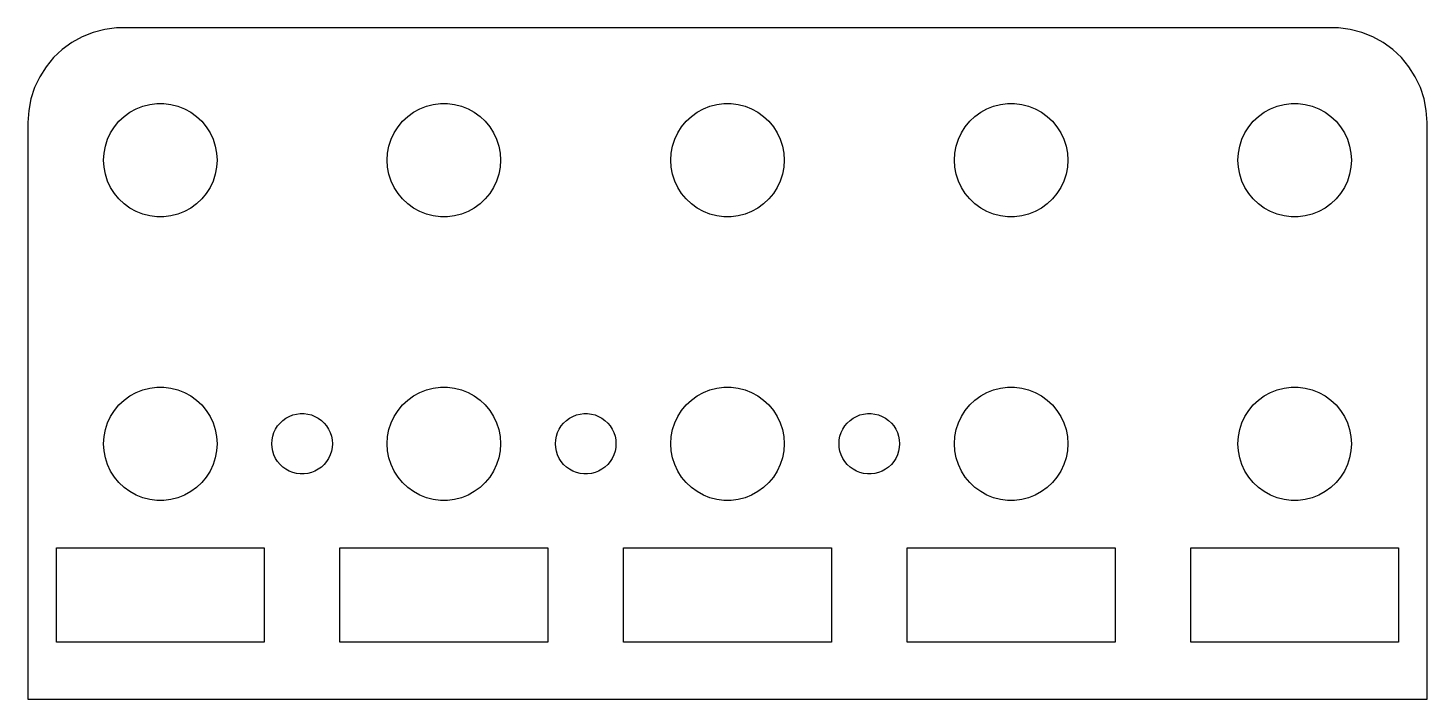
# Model space of a CAD drawing. Header units: metres. Extents: x -18.5 to 18.5, y 0 to 42.2.
# Drawn here: x -18.5 to 18.5, y 0 to 17.75 of the extents above; entities that cross this region are included whole.
import ezdxf

# ---------------------------------------------------------------- set-up
doc = ezdxf.new("R2010")
doc.units = ezdxf.units.M

msp = doc.modelspace()

# ---------------------------------------------------------------- linework, layer by layer
for p, q in [((-17.0644, 17.5121), (-17.3396, 17.3608)), ((-16.7725, 17.6276), (-17.0644, 17.5121)), ((-16.4684, 17.7057), (-16.7725, 17.6276)), ((-16.157, 17.7451), (-16.4684, 17.7057)), ((16.157, 17.7451), (-16.157, 17.7451)), ((16.4684, 17.7057), (16.157, 17.7451)), ((16.7725, 17.6276), (16.4684, 17.7057)), ((17.0644, 17.5121), (16.7725, 17.6276)), ((17.3396, 17.3608), (17.0644, 17.5121)), ((-17.5936, 17.1763), (-17.8224, 16.9614)), ((-17.3396, 17.3608), (-17.5936, 17.1763)), ((17.5936, 17.1763), (17.3396, 17.3608)), ((17.8224, 16.9614), (17.5936, 17.1763)), ((-18.0225, 16.7195), (-18.1908, 16.4544)), ((-17.8224, 16.9614), (-18.0225, 16.7195)), ((18.0225, 16.7195), (17.8224, 16.9614)), ((18.1908, 16.4544), (18.0225, 16.7195)), ((-18.1908, 16.4544), (-18.3244, 16.1703)), ((18.3244, 16.1703), (18.1908, 16.4544)), ((-18.3244, 16.1703), (-18.4214, 15.8717)), ((18.4214, 15.8717), (18.3244, 16.1703)), ((-18.4803, 15.5633), (-18.5, 15.25)), ((-18.4214, 15.8717), (-18.4803, 15.5633)), ((-15.8037, 15.5165), (-15.6387, 15.6072)), ((-15.6387, 15.6072), (-15.4635, 15.6766)), ((-15.4635, 15.6766), (-15.2811, 15.7234)), ((-15.2811, 15.7234), (-15.0942, 15.747)), ((-15.0942, 15.747), (-14.9058, 15.747)), ((-14.9058, 15.747), (-14.7189, 15.7234)), ((-14.7189, 15.7234), (-14.5365, 15.6766)), ((-14.5365, 15.6766), (-14.3613, 15.6072)), ((-14.3613, 15.6072), (-14.1963, 15.5165)), ((-8.30373, 15.5165), (-8.13866, 15.6072)), ((-8.13866, 15.6072), (-7.96352, 15.6766)), ((-7.96352, 15.6766), (-7.78107, 15.7234)), ((-7.78107, 15.7234), (-7.59418, 15.747)), ((-7.59418, 15.747), (-7.40581, 15.747)), ((-7.40581, 15.747), (-7.21892, 15.7234)), ((-7.21892, 15.7234), (-7.03647, 15.6766)), ((-7.03647, 15.6766), (-6.86133, 15.6072)), ((-6.86133, 15.6072), (-6.69626, 15.5165)), ((-0.803726, 15.5165), (-0.638657, 15.6072)), ((-0.638657, 15.6072), (-0.463516, 15.6766)), ((-0.463516, 15.6766), (-0.281067, 15.7234)), ((-0.281067, 15.7234), (-0.094177, 15.747)), ((-0.094177, 15.747), (0.094177, 15.747)), ((0.094177, 15.747), (0.281067, 15.7234)), ((0.281067, 15.7234), (0.463516, 15.6766)), ((0.463516, 15.6766), (0.638657, 15.6072)), ((0.638657, 15.6072), (0.803726, 15.5165)), ((6.69626, 15.5165), (6.86133, 15.6072)), ((6.86133, 15.6072), (7.03647, 15.6766)), ((7.03647, 15.6766), (7.21892, 15.7234)), ((7.21892, 15.7234), (7.40581, 15.747)), ((7.40581, 15.747), (7.59418, 15.747)), ((7.59418, 15.747), (7.78107, 15.7234)), ((7.78107, 15.7234), (7.96352, 15.6766)), ((7.96352, 15.6766), (8.13866, 15.6072)), ((8.13866, 15.6072), (8.30373, 15.5165)), ((14.1963, 15.5165), (14.3613, 15.6072)), ((14.3613, 15.6072), (14.5365, 15.6766)), ((14.5365, 15.6766), (14.7189, 15.7234)), ((14.7189, 15.7234), (14.9058, 15.747)), ((14.9058, 15.747), (15.0942, 15.747)), ((15.0942, 15.747), (15.2811, 15.7234)), ((15.2811, 15.7234), (15.4635, 15.6766)), ((15.4635, 15.6766), (15.6387, 15.6072)), ((15.6387, 15.6072), (15.8037, 15.5165)), ((18.4803, 15.5633), (18.4214, 15.8717)), ((18.5, 15.25), (18.4803, 15.5633)), ((-18.5, 15.25), (-18.5, 0)), ((-16.2135, 15.1317), (-16.0934, 15.2768)), ((-16.0934, 15.2768), (-15.9561, 15.4058)), ((-15.9561, 15.4058), (-15.8037, 15.5165)), ((-14.1963, 15.5165), (-14.0439, 15.4058)), ((-14.0439, 15.4058), (-13.9065, 15.2768)), ((-13.9065, 15.2768), (-13.7865, 15.1317)), ((-8.71352, 15.1317), (-8.59344, 15.2768)), ((-8.59344, 15.2768), (-8.45613, 15.4058)), ((-8.45613, 15.4058), (-8.30373, 15.5165)), ((-6.69626, 15.5165), (-6.54385, 15.4058)), ((-6.54385, 15.4058), (-6.40654, 15.2768)), ((-6.40654, 15.2768), (-6.28647, 15.1317)), ((-1.21352, 15.1317), (-1.09344, 15.2768)), ((-1.09344, 15.2768), (-0.956131, 15.4058)), ((-0.956131, 15.4058), (-0.803726, 15.5165)), ((0.803726, 15.5165), (0.956131, 15.4058)), ((0.956131, 15.4058), (1.09344, 15.2768)), ((1.09344, 15.2768), (1.21352, 15.1317)), ((6.28647, 15.1317), (6.40654, 15.2768)), ((6.40654, 15.2768), (6.54385, 15.4058)), ((6.54385, 15.4058), (6.69626, 15.5165)), ((8.30373, 15.5165), (8.45613, 15.4058)), ((8.45613, 15.4058), (8.59344, 15.2768)), ((8.59344, 15.2768), (8.71352, 15.1317)), ((13.7865, 15.1317), (13.9065, 15.2768)), ((13.9065, 15.2768), (14.0439, 15.4058)), ((14.0439, 15.4058), (14.1963, 15.5165)), ((15.8037, 15.5165), (15.9561, 15.4058)), ((15.9561, 15.4058), (16.0934, 15.2768)), ((16.0934, 15.2768), (16.2135, 15.1317)), ((18.5, 0), (18.5, 15.25)), ((-16.4529, 14.623), (-16.3947, 14.8022)), ((-16.3947, 14.8022), (-16.3145, 14.9726)), ((-16.3145, 14.9726), (-16.2135, 15.1317)), ((-13.7865, 15.1317), (-13.6855, 14.9726)), ((-13.6855, 14.9726), (-13.6053, 14.8022)), ((-13.6053, 14.8022), (-13.5471, 14.623)), ((-8.95287, 14.623), (-8.89465, 14.8022)), ((-8.89465, 14.8022), (-8.81445, 14.9726)), ((-8.81445, 14.9726), (-8.71352, 15.1317)), ((-6.28647, 15.1317), (-6.18553, 14.9726)), ((-6.18553, 14.9726), (-6.10533, 14.8022)), ((-6.10533, 14.8022), (-6.04712, 14.623)), ((-1.45287, 14.623), (-1.39465, 14.8022)), ((-1.39465, 14.8022), (-1.31445, 14.9726)), ((-1.31445, 14.9726), (-1.21352, 15.1317)), ((1.21352, 15.1317), (1.31445, 14.9726)), ((1.31445, 14.9726), (1.39465, 14.8022)), ((1.39465, 14.8022), (1.45287, 14.623)), ((6.04712, 14.623), (6.10533, 14.8022)), ((6.10533, 14.8022), (6.18553, 14.9726)), ((6.18553, 14.9726), (6.28647, 15.1317)), ((8.71352, 15.1317), (8.81445, 14.9726)), ((8.81445, 14.9726), (8.89465, 14.8022)), ((8.89465, 14.8022), (8.95287, 14.623)), ((13.5471, 14.623), (13.6053, 14.8022)), ((13.6053, 14.8022), (13.6855, 14.9726)), ((13.6855, 14.9726), (13.7865, 15.1317)), ((16.2135, 15.1317), (16.3145, 14.9726)), ((16.3145, 14.9726), (16.3947, 14.8022)), ((16.3947, 14.8022), (16.4529, 14.623)), ((-16.5, 14.25), (-16.4882, 14.438)), ((-16.4882, 14.438), (-16.4529, 14.623)), ((-13.5471, 14.623), (-13.5118, 14.438)), ((-13.5118, 14.438), (-13.5, 14.25)), ((-9, 14.25), (-8.98816, 14.438)), ((-8.98816, 14.438), (-8.95287, 14.623)), ((-6.04712, 14.623), (-6.01183, 14.438)), ((-6.01183, 14.438), (-6, 14.25)), ((-1.5, 14.25), (-1.48816, 14.438)), ((-1.48816, 14.438), (-1.45287, 14.623)), ((1.45287, 14.623), (1.48816, 14.438)), ((1.48816, 14.438), (1.5, 14.25)), ((6, 14.25), (6.01183, 14.438)), ((6.01183, 14.438), (6.04712, 14.623)), ((8.95287, 14.623), (8.98816, 14.438)), ((8.98816, 14.438), (9, 14.25)), ((13.5, 14.25), (13.5118, 14.438)), ((13.5118, 14.438), (13.5471, 14.623)), ((16.4529, 14.623), (16.4882, 14.438)), ((16.4882, 14.438), (16.5, 14.25)), ((-16.4882, 14.062), (-16.5, 14.25)), ((-16.4529, 13.877), (-16.4882, 14.062)), ((-13.5118, 14.062), (-13.5471, 13.877)), ((-13.5, 14.25), (-13.5118, 14.062)), ((-8.98816, 14.062), (-9, 14.25)), ((-8.95287, 13.877), (-8.98816, 14.062)), ((-6.01183, 14.062), (-6.04712, 13.877)), ((-6, 14.25), (-6.01183, 14.062)), ((-1.48816, 14.062), (-1.5, 14.25)), ((-1.45287, 13.877), (-1.48816, 14.062)), ((1.48816, 14.062), (1.45287, 13.877)), ((1.5, 14.25), (1.48816, 14.062)), ((6.01183, 14.062), (6, 14.25)), ((6.04712, 13.877), (6.01183, 14.062)), ((8.98816, 14.062), (8.95287, 13.877)), ((9, 14.25), (8.98816, 14.062)), ((13.5118, 14.062), (13.5, 14.25)), ((13.5471, 13.877), (13.5118, 14.062)), ((16.4882, 14.062), (16.4529, 13.877)), ((16.5, 14.25), (16.4882, 14.062)), ((-16.3947, 13.6978), (-16.4529, 13.877)), ((-16.3145, 13.5274), (-16.3947, 13.6978)), ((-13.6053, 13.6978), (-13.6855, 13.5274)), ((-13.5471, 13.877), (-13.6053, 13.6978)), ((-8.89465, 13.6978), (-8.95287, 13.877)), ((-8.81445, 13.5274), (-8.89465, 13.6978)), ((-6.10533, 13.6978), (-6.18553, 13.5274)), ((-6.04712, 13.877), (-6.10533, 13.6978)), ((-1.39465, 13.6978), (-1.45287, 13.877)), ((-1.31445, 13.5274), (-1.39465, 13.6978)), ((1.39465, 13.6978), (1.31445, 13.5274)), ((1.45287, 13.877), (1.39465, 13.6978)), ((6.10533, 13.6978), (6.04712, 13.877)), ((6.18553, 13.5274), (6.10533, 13.6978)), ((8.89465, 13.6978), (8.81445, 13.5274)), ((8.95287, 13.877), (8.89465, 13.6978)), ((13.6053, 13.6978), (13.5471, 13.877)), ((13.6855, 13.5274), (13.6053, 13.6978)), ((16.3947, 13.6978), (16.3145, 13.5274)), ((16.4529, 13.877), (16.3947, 13.6978)), ((-16.2135, 13.3683), (-16.3145, 13.5274)), ((-16.0934, 13.2232), (-16.2135, 13.3683)), ((-13.7865, 13.3683), (-13.9065, 13.2232)), ((-13.6855, 13.5274), (-13.7865, 13.3683)), ((-8.71352, 13.3683), (-8.81445, 13.5274)), ((-8.59344, 13.2232), (-8.71352, 13.3683)), ((-6.28647, 13.3683), (-6.40654, 13.2232)), ((-6.18553, 13.5274), (-6.28647, 13.3683)), ((-1.21352, 13.3683), (-1.31445, 13.5274)), ((-1.09344, 13.2232), (-1.21352, 13.3683)), ((1.21352, 13.3683), (1.09344, 13.2232)), ((1.31445, 13.5274), (1.21352, 13.3683)), ((6.28647, 13.3683), (6.18553, 13.5274)), ((6.40654, 13.2232), (6.28647, 13.3683)), ((8.71352, 13.3683), (8.59344, 13.2232)), ((8.81445, 13.5274), (8.71352, 13.3683)), ((13.7865, 13.3683), (13.6855, 13.5274)), ((13.9065, 13.2232), (13.7865, 13.3683)), ((16.2135, 13.3683), (16.0934, 13.2232)), ((16.3145, 13.5274), (16.2135, 13.3683)), ((-15.9561, 13.0942), (-16.0934, 13.2232)), ((-15.8037, 12.9835), (-15.9561, 13.0942)), ((-15.6387, 12.8927), (-15.8037, 12.9835)), ((-14.1963, 12.9835), (-14.3613, 12.8927)), ((-14.0439, 13.0942), (-14.1963, 12.9835)), ((-13.9065, 13.2232), (-14.0439, 13.0942)), ((-8.45613, 13.0942), (-8.59344, 13.2232)), ((-8.30373, 12.9835), (-8.45613, 13.0942)), ((-8.13866, 12.8927), (-8.30373, 12.9835)), ((-6.69626, 12.9835), (-6.86133, 12.8927)), ((-6.54385, 13.0942), (-6.69626, 12.9835)), ((-6.40654, 13.2232), (-6.54385, 13.0942)), ((-0.956131, 13.0942), (-1.09344, 13.2232)), ((-0.803726, 12.9835), (-0.956131, 13.0942)), ((-0.638657, 12.8927), (-0.803726, 12.9835)), ((0.803726, 12.9835), (0.638657, 12.8927)), ((0.956131, 13.0942), (0.803726, 12.9835)), ((1.09344, 13.2232), (0.956131, 13.0942)), ((6.54385, 13.0942), (6.40654, 13.2232)), ((6.69626, 12.9835), (6.54385, 13.0942)), ((6.86133, 12.8927), (6.69626, 12.9835)), ((8.30373, 12.9835), (8.13866, 12.8927)), ((8.45613, 13.0942), (8.30373, 12.9835)), ((8.59344, 13.2232), (8.45613, 13.0942)), ((14.0439, 13.0942), (13.9065, 13.2232)), ((14.1963, 12.9835), (14.0439, 13.0942)), ((14.3613, 12.8927), (14.1963, 12.9835)), ((15.8037, 12.9835), (15.6387, 12.8927)), ((15.9561, 13.0942), (15.8037, 12.9835)), ((16.0934, 13.2232), (15.9561, 13.0942)), ((-15.4635, 12.8234), (-15.6387, 12.8927)), ((-15.2811, 12.7766), (-15.4635, 12.8234)), ((-15.0942, 12.7529), (-15.2811, 12.7766)), ((-14.9058, 12.7529), (-15.0942, 12.7529)), ((-14.7189, 12.7766), (-14.9058, 12.7529)), ((-14.5365, 12.8234), (-14.7189, 12.7766)), ((-14.3613, 12.8927), (-14.5365, 12.8234)), ((-7.96352, 12.8234), (-8.13866, 12.8927)), ((-7.78107, 12.7766), (-7.96352, 12.8234)), ((-7.59418, 12.7529), (-7.78107, 12.7766)), ((-7.40581, 12.7529), (-7.59418, 12.7529)), ((-7.21892, 12.7766), (-7.40581, 12.7529)), ((-7.03647, 12.8234), (-7.21892, 12.7766)), ((-6.86133, 12.8927), (-7.03647, 12.8234)), ((-0.463516, 12.8234), (-0.638657, 12.8927)), ((-0.281067, 12.7766), (-0.463516, 12.8234)), ((-0.094177, 12.7529), (-0.281067, 12.7766)), ((0.094177, 12.7529), (-0.094177, 12.7529)), ((0.281067, 12.7766), (0.094177, 12.7529)), ((0.463516, 12.8234), (0.281067, 12.7766)), ((0.638657, 12.8927), (0.463516, 12.8234)), ((7.03647, 12.8234), (6.86133, 12.8927)), ((7.21892, 12.7766), (7.03647, 12.8234)), ((7.40581, 12.7529), (7.21892, 12.7766)), ((7.59418, 12.7529), (7.40581, 12.7529)), ((7.78107, 12.7766), (7.59418, 12.7529)), ((7.96352, 12.8234), (7.78107, 12.7766)), ((8.13866, 12.8927), (7.96352, 12.8234)), ((14.5365, 12.8234), (14.3613, 12.8927)), ((14.7189, 12.7766), (14.5365, 12.8234)), ((14.9058, 12.7529), (14.7189, 12.7766)), ((15.0942, 12.7529), (14.9058, 12.7529)), ((15.2811, 12.7766), (15.0942, 12.7529)), ((15.4635, 12.8234), (15.2811, 12.7766)), ((15.6387, 12.8927), (15.4635, 12.8234)), ((-15.6387, 8.10724), (-15.4635, 8.17657)), ((-15.4635, 8.17657), (-15.2811, 8.22342)), ((-15.2811, 8.22342), (-15.0942, 8.24704)), ((-15.0942, 8.24704), (-14.9058, 8.24704)), ((-14.9058, 8.24704), (-14.7189, 8.22342)), ((-14.7189, 8.22342), (-14.5365, 8.17657)), ((-14.5365, 8.17657), (-14.3613, 8.10724)), ((-8.13866, 8.10724), (-7.96352, 8.17657)), ((-7.96352, 8.17657), (-7.78107, 8.22342)), ((-7.78107, 8.22342), (-7.59418, 8.24704)), ((-7.59418, 8.24704), (-7.40581, 8.24704)), ((-7.40581, 8.24704), (-7.21892, 8.22342)), ((-7.21892, 8.22342), (-7.03647, 8.17657)), ((-7.03647, 8.17657), (-6.86133, 8.10724)), ((-0.638657, 8.10724), (-0.463516, 8.17657)), ((-0.463516, 8.17657), (-0.281067, 8.22342)), ((-0.281067, 8.22342), (-0.094177, 8.24704)), ((-0.094177, 8.24704), (0.094177, 8.24704)), ((0.094177, 8.24704), (0.281067, 8.22342)), ((0.281067, 8.22342), (0.463516, 8.17657)), ((0.463516, 8.17657), (0.638657, 8.10724)), ((6.86133, 8.10724), (7.03647, 8.17657)), ((7.03647, 8.17657), (7.21892, 8.22342)), ((7.21892, 8.22342), (7.40581, 8.24704)), ((7.40581, 8.24704), (7.59418, 8.24704)), ((7.59418, 8.24704), (7.78107, 8.22342)), ((7.78107, 8.22342), (7.96352, 8.17657)), ((7.96352, 8.17657), (8.13866, 8.10724)), ((14.3613, 8.10724), (14.5365, 8.17657)), ((14.5365, 8.17657), (14.7189, 8.22342)), ((14.7189, 8.22342), (14.9058, 8.24704)), ((14.9058, 8.24704), (15.0942, 8.24704)), ((15.0942, 8.24704), (15.2811, 8.22342)), ((15.2811, 8.22342), (15.4635, 8.17657)), ((15.4635, 8.17657), (15.6387, 8.10724)), ((-16.2135, 7.63167), (-16.0934, 7.77681)), ((-16.0934, 7.77681), (-15.9561, 7.90576)), ((-15.9561, 7.90576), (-15.8037, 8.01648)), ((-15.8037, 8.01648), (-15.6387, 8.10724)), ((-14.3613, 8.10724), (-14.1963, 8.01648)), ((-14.1963, 8.01648), (-14.0439, 7.90576)), ((-14.0439, 7.90576), (-13.9065, 7.77681)), ((-13.9065, 7.77681), (-13.7865, 7.63167)), ((-8.71352, 7.63167), (-8.59344, 7.77681)), ((-8.59344, 7.77681), (-8.45613, 7.90576)), ((-8.45613, 7.90576), (-8.30373, 8.01648)), ((-8.30373, 8.01648), (-8.13866, 8.10724)), ((-6.86133, 8.10724), (-6.69626, 8.01648)), ((-6.69626, 8.01648), (-6.54385, 7.90576)), ((-6.54385, 7.90576), (-6.40654, 7.77681)), ((-6.40654, 7.77681), (-6.28647, 7.63167)), ((-1.21352, 7.63167), (-1.09344, 7.77681)), ((-1.09344, 7.77681), (-0.956131, 7.90576)), ((-0.956131, 7.90576), (-0.803726, 8.01648)), ((-0.803726, 8.01648), (-0.638657, 8.10724)), ((0.638657, 8.10724), (0.803726, 8.01648)), ((0.803726, 8.01648), (0.956131, 7.90576)), ((0.956131, 7.90576), (1.09344, 7.77681)), ((1.09344, 7.77681), (1.21352, 7.63167)), ((6.28647, 7.63167), (6.40654, 7.77681)), ((6.40654, 7.77681), (6.54385, 7.90576)), ((6.54385, 7.90576), (6.69626, 8.01648)), ((6.69626, 8.01648), (6.86133, 8.10724)), ((8.13866, 8.10724), (8.30373, 8.01648)), ((8.30373, 8.01648), (8.45613, 7.90576)), ((8.45613, 7.90576), (8.59344, 7.77681)), ((8.59344, 7.77681), (8.71352, 7.63167)), ((13.7865, 7.63167), (13.9065, 7.77681)), ((13.9065, 7.77681), (14.0439, 7.90576)), ((14.0439, 7.90576), (14.1963, 8.01648)), ((14.1963, 8.01648), (14.3613, 8.10724)), ((15.6387, 8.10724), (15.8037, 8.01648)), ((15.8037, 8.01648), (15.9561, 7.90576)), ((15.9561, 7.90576), (16.0934, 7.77681)), ((16.0934, 7.77681), (16.2135, 7.63167)), ((-16.3947, 7.30219), (-16.3145, 7.47263)), ((-16.3145, 7.47263), (-16.2135, 7.63167)), ((-13.7865, 7.63167), (-13.6855, 7.47263)), ((-13.6855, 7.47263), (-13.6053, 7.30219)), ((-11.7599, 7.36641), (-11.6786, 7.42546)), ((-11.6786, 7.42546), (-11.5906, 7.47385)), ((-11.5906, 7.47385), (-11.4972, 7.51083)), ((-11.4972, 7.51083), (-11.3999, 7.53583)), ((-11.3999, 7.53583), (-11.3002, 7.54842)), ((-11.3002, 7.54842), (-11.1998, 7.54842)), ((-11.1998, 7.54842), (-11.1001, 7.53583)), ((-11.1001, 7.53583), (-11.0028, 7.51083)), ((-11.0028, 7.51083), (-10.9094, 7.47385)), ((-10.9094, 7.47385), (-10.8213, 7.42546)), ((-10.8213, 7.42546), (-10.7401, 7.36641)), ((-8.89465, 7.30219), (-8.81445, 7.47263)), ((-8.81445, 7.47263), (-8.71352, 7.63167)), ((-6.28647, 7.63167), (-6.18553, 7.47263)), ((-6.18553, 7.47263), (-6.10533, 7.30219)), ((-4.25993, 7.36641), (-4.17865, 7.42546)), ((-4.17865, 7.42546), (-4.09062, 7.47385)), ((-4.09062, 7.47385), (-3.99721, 7.51083)), ((-3.99721, 7.51083), (-3.8999, 7.53583)), ((-3.8999, 7.53583), (-3.80023, 7.54842)), ((-3.80023, 7.54842), (-3.69975, 7.54842)), ((-3.69975, 7.54842), (-3.60008, 7.53583)), ((-3.60008, 7.53583), (-3.50278, 7.51083)), ((-3.50278, 7.51083), (-3.40936, 7.47385)), ((-3.40936, 7.47385), (-3.32133, 7.42546)), ((-3.32133, 7.42546), (-3.24005, 7.36641)), ((-1.39465, 7.30219), (-1.31445, 7.47263)), ((-1.31445, 7.47263), (-1.21352, 7.63167)), ((1.21352, 7.63167), (1.31445, 7.47263)), ((1.31445, 7.47263), (1.39465, 7.30219)), ((3.24005, 7.36641), (3.32133, 7.42546)), ((3.32133, 7.42546), (3.40936, 7.47385)), ((3.40936, 7.47385), (3.50278, 7.51083)), ((3.50278, 7.51083), (3.60008, 7.53583)), ((3.60008, 7.53583), (3.69975, 7.54842)), ((3.69975, 7.54842), (3.80023, 7.54842)), ((3.80023, 7.54842), (3.8999, 7.53583)), ((3.8999, 7.53583), (3.99721, 7.51083)), ((3.99721, 7.51083), (4.09062, 7.47385)), ((4.09062, 7.47385), (4.17865, 7.42546)), ((4.17865, 7.42546), (4.25993, 7.36641)), ((6.10533, 7.30219), (6.18553, 7.47263)), ((6.18553, 7.47263), (6.28647, 7.63167)), ((8.71352, 7.63167), (8.81445, 7.47263)), ((8.81445, 7.47263), (8.89465, 7.30219)), ((13.6053, 7.30219), (13.6855, 7.47263)), ((13.6855, 7.47263), (13.7865, 7.63167)), ((16.2135, 7.63167), (16.3145, 7.47263)), ((16.3145, 7.47263), (16.3947, 7.30219)), ((-16.4882, 6.93799), (-16.4529, 7.12303)), ((-16.4529, 7.12303), (-16.3947, 7.30219)), ((-13.6053, 7.30219), (-13.5471, 7.12303)), ((-13.5471, 7.12303), (-13.5118, 6.93799)), ((-12.0249, 6.94894), (-11.9938, 7.04449)), ((-11.9938, 7.04449), (-11.951, 7.13539)), ((-11.951, 7.13539), (-11.8972, 7.22021)), ((-11.8972, 7.22021), (-11.8332, 7.29762)), ((-11.8332, 7.29762), (-11.7599, 7.36641)), ((-10.7401, 7.36641), (-10.6668, 7.29762)), ((-10.6668, 7.29762), (-10.6028, 7.22021)), ((-10.6028, 7.22021), (-10.549, 7.13539)), ((-10.549, 7.13539), (-10.5062, 7.04449)), ((-10.5062, 7.04449), (-10.4751, 6.94894)), ((-8.98816, 6.93799), (-8.95287, 7.12303)), ((-8.95287, 7.12303), (-8.89465, 7.30219)), ((-6.10533, 7.30219), (-6.04712, 7.12303)), ((-6.04712, 7.12303), (-6.01183, 6.93799)), ((-4.52486, 6.94894), (-4.49382, 7.04449)), ((-4.49382, 7.04449), (-4.45103, 7.13539)), ((-4.45103, 7.13539), (-4.3972, 7.22021)), ((-4.3972, 7.22021), (-4.33316, 7.29762)), ((-4.33316, 7.29762), (-4.25993, 7.36641)), ((-3.24005, 7.36641), (-3.16682, 7.29762)), ((-3.16682, 7.29762), (-3.10278, 7.22021)), ((-3.10278, 7.22021), (-3.04895, 7.13539)), ((-3.04895, 7.13539), (-3.00616, 7.04449)), ((-3.00616, 7.04449), (-2.97513, 6.94894)), ((-1.48816, 6.93799), (-1.45287, 7.12303)), ((-1.45287, 7.12303), (-1.39465, 7.30219)), ((1.39465, 7.30219), (1.45287, 7.12303)), ((1.45287, 7.12303), (1.48816, 6.93799)), ((2.97513, 6.94894), (3.00616, 7.04449)), ((3.00616, 7.04449), (3.04895, 7.13539)), ((3.04895, 7.13539), (3.10278, 7.22021)), ((3.10278, 7.22021), (3.16682, 7.29762)), ((3.16682, 7.29762), (3.24005, 7.36641)), ((4.25993, 7.36641), (4.33316, 7.29762)), ((4.33316, 7.29762), (4.3972, 7.22021)), ((4.3972, 7.22021), (4.45103, 7.13539)), ((4.45103, 7.13539), (4.49382, 7.04449)), ((4.49382, 7.04449), (4.52486, 6.94894)), ((6.01183, 6.93799), (6.04712, 7.12303)), ((6.04712, 7.12303), (6.10533, 7.30219)), ((8.89465, 7.30219), (8.95287, 7.12303)), ((8.95287, 7.12303), (8.98816, 6.93799)), ((13.5118, 6.93799), (13.5471, 7.12303)), ((13.5471, 7.12303), (13.6053, 7.30219)), ((16.3947, 7.30219), (16.4529, 7.12303)), ((16.4529, 7.12303), (16.4882, 6.93799)), ((-16.5, 6.75), (-16.4882, 6.93799)), ((-16.4882, 6.562), (-16.5, 6.75)), ((-13.5118, 6.93799), (-13.5, 6.75)), ((-13.5, 6.75), (-13.5118, 6.562)), ((-12.05, 6.75), (-12.0437, 6.85027)), ((-12.0437, 6.64972), (-12.05, 6.75)), ((-12.0437, 6.85027), (-12.0249, 6.94894)), ((-10.4751, 6.94894), (-10.4563, 6.85027)), ((-10.4563, 6.85027), (-10.45, 6.75)), ((-10.45, 6.75), (-10.4563, 6.64972)), ((-9, 6.75), (-8.98816, 6.93799)), ((-8.98816, 6.562), (-9, 6.75)), ((-6.01183, 6.93799), (-6, 6.75)), ((-6, 6.75), (-6.01183, 6.562)), ((-4.54999, 6.75), (-4.54369, 6.85027)), ((-4.54369, 6.64972), (-4.54999, 6.75)), ((-4.54369, 6.85027), (-4.52486, 6.94894)), ((-2.97513, 6.94894), (-2.9563, 6.85027)), ((-2.9563, 6.85027), (-2.95, 6.75)), ((-2.95, 6.75), (-2.9563, 6.64972)), ((-1.5, 6.75), (-1.48816, 6.93799)), ((-1.48816, 6.562), (-1.5, 6.75)), ((1.48816, 6.93799), (1.5, 6.75)), ((1.5, 6.75), (1.48816, 6.562)), ((2.95, 6.75), (2.9563, 6.85027)), ((2.9563, 6.64972), (2.95, 6.75)), ((2.9563, 6.85027), (2.97513, 6.94894)), ((4.52486, 6.94894), (4.54369, 6.85027)), ((4.54369, 6.85027), (4.54999, 6.75)), ((4.54999, 6.75), (4.54369, 6.64972)), ((6, 6.75), (6.01183, 6.93799)), ((6.01183, 6.562), (6, 6.75)), ((8.98816, 6.93799), (9, 6.75)), ((9, 6.75), (8.98816, 6.562)), ((13.5, 6.75), (13.5118, 6.93799)), ((13.5118, 6.562), (13.5, 6.75)), ((16.4882, 6.93799), (16.5, 6.75)), ((16.5, 6.75), (16.4882, 6.562)), ((-16.4529, 6.37695), (-16.4882, 6.562)), ((-16.3947, 6.1978), (-16.4529, 6.37695)), ((-13.5471, 6.37695), (-13.6053, 6.1978)), ((-13.5118, 6.562), (-13.5471, 6.37695)), ((-12.0249, 6.55104), (-12.0437, 6.64972)), ((-11.9938, 6.45549), (-12.0249, 6.55104)), ((-11.951, 6.36459), (-11.9938, 6.45549)), ((-11.8972, 6.27977), (-11.951, 6.36459)), ((-10.549, 6.36459), (-10.6028, 6.27977)), ((-10.5062, 6.45549), (-10.549, 6.36459)), ((-10.4751, 6.55104), (-10.5062, 6.45549)), ((-10.4563, 6.64972), (-10.4751, 6.55104)), ((-8.95287, 6.37695), (-8.98816, 6.562)), ((-8.89465, 6.1978), (-8.95287, 6.37695)), ((-6.04712, 6.37695), (-6.10533, 6.1978)), ((-6.01183, 6.562), (-6.04712, 6.37695)), ((-4.52486, 6.55104), (-4.54369, 6.64972)), ((-4.49382, 6.45549), (-4.52486, 6.55104)), ((-4.45103, 6.36459), (-4.49382, 6.45549)), ((-4.3972, 6.27977), (-4.45103, 6.36459)), ((-3.04895, 6.36459), (-3.10278, 6.27977)), ((-3.00616, 6.45549), (-3.04895, 6.36459)), ((-2.97513, 6.55104), (-3.00616, 6.45549)), ((-2.9563, 6.64972), (-2.97513, 6.55104)), ((-1.45287, 6.37695), (-1.48816, 6.562)), ((-1.39465, 6.1978), (-1.45287, 6.37695)), ((1.45287, 6.37695), (1.39465, 6.1978)), ((1.48816, 6.562), (1.45287, 6.37695)), ((2.97513, 6.55104), (2.9563, 6.64972)), ((3.00616, 6.45549), (2.97513, 6.55104)), ((3.04895, 6.36459), (3.00616, 6.45549)), ((3.10278, 6.27977), (3.04895, 6.36459)), ((4.45103, 6.36459), (4.3972, 6.27977)), ((4.49382, 6.45549), (4.45103, 6.36459)), ((4.52486, 6.55104), (4.49382, 6.45549)), ((4.54369, 6.64972), (4.52486, 6.55104)), ((6.04712, 6.37695), (6.01183, 6.562)), ((6.10533, 6.1978), (6.04712, 6.37695)), ((8.95287, 6.37695), (8.89465, 6.1978)), ((8.98816, 6.562), (8.95287, 6.37695)), ((13.5471, 6.37695), (13.5118, 6.562)), ((13.6053, 6.1978), (13.5471, 6.37695)), ((16.4529, 6.37695), (16.3947, 6.1978)), ((16.4882, 6.562), (16.4529, 6.37695)), ((-16.3145, 6.02736), (-16.3947, 6.1978)), ((-16.2135, 5.86832), (-16.3145, 6.02736)), ((-13.6855, 6.02736), (-13.7865, 5.86832)), ((-13.6053, 6.1978), (-13.6855, 6.02736)), ((-11.8332, 6.20236), (-11.8972, 6.27977)), ((-11.7599, 6.13358), (-11.8332, 6.20236)), ((-11.6786, 6.07452), (-11.7599, 6.13358)), ((-11.5906, 6.02614), (-11.6786, 6.07452)), ((-11.4972, 5.98915), (-11.5906, 6.02614)), ((-11.3999, 5.96416), (-11.4972, 5.98915)), ((-11.3002, 5.95157), (-11.3999, 5.96416)), ((-11.1998, 5.95157), (-11.3002, 5.95157)), ((-11.1001, 5.96416), (-11.1998, 5.95157)), ((-11.0028, 5.98915), (-11.1001, 5.96416)), ((-10.9094, 6.02614), (-11.0028, 5.98915)), ((-10.8213, 6.07452), (-10.9094, 6.02614)), ((-10.7401, 6.13358), (-10.8213, 6.07452)), ((-10.6668, 6.20236), (-10.7401, 6.13358)), ((-10.6028, 6.27977), (-10.6668, 6.20236)), ((-8.81445, 6.02736), (-8.89465, 6.1978)), ((-8.71352, 5.86832), (-8.81445, 6.02736)), ((-6.18553, 6.02736), (-6.28647, 5.86832)), ((-6.10533, 6.1978), (-6.18553, 6.02736)), ((-4.33316, 6.20236), (-4.3972, 6.27977)), ((-4.25993, 6.13358), (-4.33316, 6.20236)), ((-4.17865, 6.07452), (-4.25993, 6.13358)), ((-4.09062, 6.02614), (-4.17865, 6.07452)), ((-3.99721, 5.98915), (-4.09062, 6.02614)), ((-3.8999, 5.96416), (-3.99721, 5.98915)), ((-3.80023, 5.95157), (-3.8999, 5.96416)), ((-3.69975, 5.95157), (-3.80023, 5.95157)), ((-3.60008, 5.96416), (-3.69975, 5.95157)), ((-3.50278, 5.98915), (-3.60008, 5.96416)), ((-3.40936, 6.02614), (-3.50278, 5.98915)), ((-3.32133, 6.07452), (-3.40936, 6.02614)), ((-3.24005, 6.13358), (-3.32133, 6.07452)), ((-3.16682, 6.20236), (-3.24005, 6.13358)), ((-3.10278, 6.27977), (-3.16682, 6.20236)), ((-1.31445, 6.02736), (-1.39465, 6.1978)), ((-1.21352, 5.86832), (-1.31445, 6.02736)), ((1.31445, 6.02736), (1.21352, 5.86832)), ((1.39465, 6.1978), (1.31445, 6.02736)), ((3.16682, 6.20236), (3.10278, 6.27977)), ((3.24005, 6.13358), (3.16682, 6.20236)), ((3.32133, 6.07452), (3.24005, 6.13358)), ((3.40936, 6.02614), (3.32133, 6.07452)), ((3.50278, 5.98915), (3.40936, 6.02614)), ((3.60008, 5.96416), (3.50278, 5.98915)), ((3.69975, 5.95157), (3.60008, 5.96416)), ((3.80023, 5.95157), (3.69975, 5.95157)), ((3.8999, 5.96416), (3.80023, 5.95157)), ((3.99721, 5.98915), (3.8999, 5.96416)), ((4.09062, 6.02614), (3.99721, 5.98915)), ((4.17865, 6.07452), (4.09062, 6.02614)), ((4.25993, 6.13358), (4.17865, 6.07452)), ((4.33316, 6.20236), (4.25993, 6.13358)), ((4.3972, 6.27977), (4.33316, 6.20236)), ((6.18553, 6.02736), (6.10533, 6.1978)), ((6.28647, 5.86832), (6.18553, 6.02736)), ((8.81445, 6.02736), (8.71352, 5.86832)), ((8.89465, 6.1978), (8.81445, 6.02736)), ((13.6855, 6.02736), (13.6053, 6.1978)), ((13.7865, 5.86832), (13.6855, 6.02736)), ((16.3145, 6.02736), (16.2135, 5.86832)), ((16.3947, 6.1978), (16.3145, 6.02736)), ((-16.0934, 5.72318), (-16.2135, 5.86832)), ((-15.9561, 5.59422), (-16.0934, 5.72318)), ((-15.8037, 5.48351), (-15.9561, 5.59422)), ((-14.0439, 5.59422), (-14.1963, 5.48351)), ((-13.9065, 5.72318), (-14.0439, 5.59422)), ((-13.7865, 5.86832), (-13.9065, 5.72318)), ((-8.59344, 5.72318), (-8.71352, 5.86832)), ((-8.45613, 5.59422), (-8.59344, 5.72318)), ((-8.30373, 5.48351), (-8.45613, 5.59422)), ((-6.54385, 5.59422), (-6.69626, 5.48351)), ((-6.40654, 5.72318), (-6.54385, 5.59422)), ((-6.28647, 5.86832), (-6.40654, 5.72318)), ((-1.09344, 5.72318), (-1.21352, 5.86832)), ((-0.956131, 5.59422), (-1.09344, 5.72318)), ((-0.803726, 5.48351), (-0.956131, 5.59422)), ((0.956131, 5.59422), (0.803726, 5.48351)), ((1.09344, 5.72318), (0.956131, 5.59422)), ((1.21352, 5.86832), (1.09344, 5.72318)), ((6.40654, 5.72318), (6.28647, 5.86832)), ((6.54385, 5.59422), (6.40654, 5.72318)), ((6.69626, 5.48351), (6.54385, 5.59422)), ((8.45613, 5.59422), (8.30373, 5.48351)), ((8.59344, 5.72318), (8.45613, 5.59422)), ((8.71352, 5.86832), (8.59344, 5.72318)), ((13.9065, 5.72318), (13.7865, 5.86832)), ((14.0439, 5.59422), (13.9065, 5.72318)), ((14.1963, 5.48351), (14.0439, 5.59422)), ((15.9561, 5.59422), (15.8037, 5.48351)), ((16.0934, 5.72318), (15.9561, 5.59422)), ((16.2135, 5.86832), (16.0934, 5.72318)), ((-15.6387, 5.39275), (-15.8037, 5.48351)), ((-15.4635, 5.32341), (-15.6387, 5.39275)), ((-15.2811, 5.27657), (-15.4635, 5.32341)), ((-15.0942, 5.25294), (-15.2811, 5.27657)), ((-14.9058, 5.25294), (-15.0942, 5.25294)), ((-14.7189, 5.27657), (-14.9058, 5.25294)), ((-14.5365, 5.32341), (-14.7189, 5.27657)), ((-14.3613, 5.39275), (-14.5365, 5.32341)), ((-14.1963, 5.48351), (-14.3613, 5.39275)), ((-8.13866, 5.39275), (-8.30373, 5.48351)), ((-7.96352, 5.32341), (-8.13866, 5.39275)), ((-7.78107, 5.27657), (-7.96352, 5.32341)), ((-7.59418, 5.25294), (-7.78107, 5.27657)), ((-7.40581, 5.25294), (-7.59418, 5.25294)), ((-7.21892, 5.27657), (-7.40581, 5.25294)), ((-7.03647, 5.32341), (-7.21892, 5.27657)), ((-6.86133, 5.39275), (-7.03647, 5.32341)), ((-6.69626, 5.48351), (-6.86133, 5.39275)), ((-0.638657, 5.39275), (-0.803726, 5.48351)), ((-0.463516, 5.32341), (-0.638657, 5.39275)), ((-0.281067, 5.27657), (-0.463516, 5.32341)), ((-0.094177, 5.25294), (-0.281067, 5.27657)), ((0.094177, 5.25294), (-0.094177, 5.25294)), ((0.281067, 5.27657), (0.094177, 5.25294)), ((0.463516, 5.32341), (0.281067, 5.27657)), ((0.638657, 5.39275), (0.463516, 5.32341)), ((0.803726, 5.48351), (0.638657, 5.39275)), ((6.86133, 5.39275), (6.69626, 5.48351)), ((7.03647, 5.32341), (6.86133, 5.39275)), ((7.21892, 5.27657), (7.03647, 5.32341)), ((7.40581, 5.25294), (7.21892, 5.27657)), ((7.59418, 5.25294), (7.40581, 5.25294)), ((7.78107, 5.27657), (7.59418, 5.25294)), ((7.96352, 5.32341), (7.78107, 5.27657)), ((8.13866, 5.39275), (7.96352, 5.32341)), ((8.30373, 5.48351), (8.13866, 5.39275)), ((14.3613, 5.39275), (14.1963, 5.48351)), ((14.5365, 5.32341), (14.3613, 5.39275)), ((14.7189, 5.27657), (14.5365, 5.32341)), ((14.9058, 5.25294), (14.7189, 5.27657)), ((15.0942, 5.25294), (14.9058, 5.25294)), ((15.2811, 5.27657), (15.0942, 5.25294)), ((15.4635, 5.32341), (15.2811, 5.27657)), ((15.6387, 5.39275), (15.4635, 5.32341)), ((15.8037, 5.48351), (15.6387, 5.39275)), ((-17.7483, 1.5), (-17.7483, 4)), ((-17.7483, 4), (-12.2517, 4)), ((-12.2517, 4), (-12.2517, 1.5)), ((-10.2483, 1.5), (-10.2483, 4)), ((-10.2483, 4), (-4.75166, 4)), ((-4.75166, 4), (-4.75166, 1.5)), ((-2.74832, 1.5), (-2.74832, 4)), ((-2.74832, 4), (2.74832, 4)), ((2.74832, 4), (2.74832, 1.5)), ((4.75166, 1.5), (4.75166, 4)), ((4.75166, 4), (10.2483, 4)), ((10.2483, 4), (10.2483, 1.5)), ((12.2517, 1.5), (12.2517, 4)), ((12.2517, 4), (17.7483, 4)), ((17.7483, 4), (17.7483, 1.5)), ((-12.2517, 1.5), (-17.7483, 1.5)), ((-4.75166, 1.5), (-10.2483, 1.5)), ((2.74832, 1.5), (-2.74832, 1.5)), ((10.2483, 1.5), (4.75166, 1.5)), ((17.7483, 1.5), (12.2517, 1.5)), ((-18.5, 0), (18.5, 0))]:
    msp.add_line(p, q)

doc.saveas('drawing.dxf')
